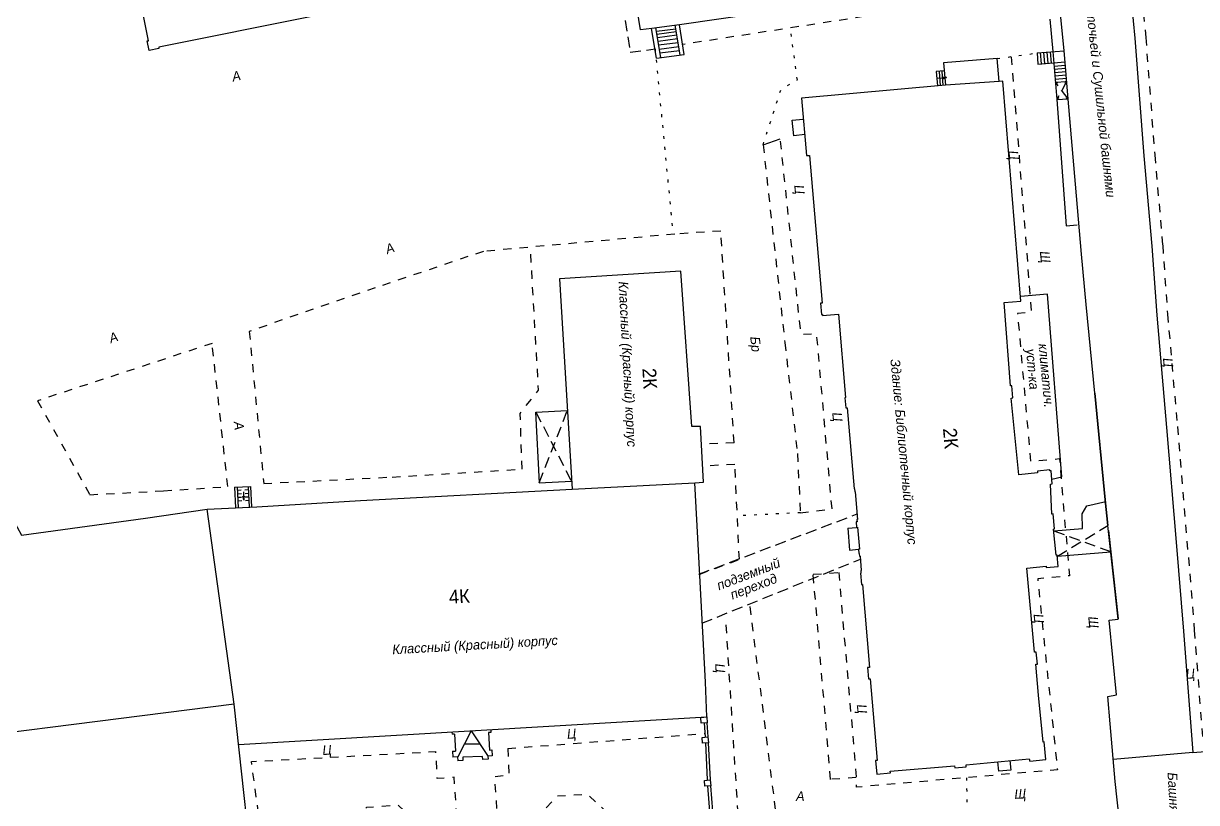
# Model space of a CAD drawing. Header units: metres. Extents: x 2227888 to 2228620, y 529759 to 530801.
# Drawn here: x 2228269.6 to 2228376.9, y 530494.2 to 530565.4 of the extents above; entities that cross this region are included whole.
import ezdxf

# ---------------------------------------------------------------- set-up
doc = ezdxf.new("R2010")
doc.units = ezdxf.units.M
doc.header["$LTSCALE"] = 0.5
for name, pattern in [('189_3', [3, 1.5, -1.5]), ('22', [3, 2, -1]), ('24', [3, 1.5, -1.5]), ('366', [2, 0.5, -1.5]), ('CONTI', [0]), ('L2X1', [3, 2, -1])]:
    doc.linetypes.add(name, pattern=pattern)
for name, color, linetype in [('ЗДАН_ОБЩЕСТ', 252, 'CONTI'), ('КУЛЬТ_РИТУАЛ', 252, 'CONTI'), ('ОГРАЖДЕНИЯ', 252, 'CONTI'), ('СКЛАДСКИЕ', 252, 'CONTI'), ('СООРУЖЕНИЯ', 252, 'CONTI'), ('ТРОТУАРЫ', 252, 'CONTI')]:
    doc.layers.add(name, color=color, linetype=linetype)
doc.layers.add('ИИ_ЗДАНИЯ_СООРУЖЕНИЯ_025', color=7, linetype='Continuous', lineweight=25)
doc.styles.add('БМ431', font='', dxfattribs={"height": 0.875})
doc.styles.add('рубленый', font='', dxfattribs={"height": 1})
doc.styles.get('БМ431').set_extended_font_data('Bm431', italic=True)
doc.styles.get('рубленый').set_extended_font_data('P131')
doc.linetypes.add('119_3', pattern='A,6,-2,[12,GUGK.shx,S=1,R=0,X=0,Y=0],6,[12,GUGK.shx,S=1,R=180,X=0,Y=0],-2', length=16)
doc.linetypes.add('280', pattern='A,2,[9,GUGK.shx,S=0.25,R=0,X=0,Y=0.5],2,0', length=4)
doc.linetypes.add('474_1', pattern='A,1.5,[4,GUGK.shx,S=1,R=0,X=0,Y=-0.5],-0.5,[5,GUGK.shx,S=0.3,R=45,X=0,Y=0.5],0.001,-0.5,0.5', length=3.001)
doc.linetypes.add('84a_2', pattern='A,0.001,[5,GUGK.shx,S=0.9,R=225,X=0,Y=0],0.5,[5,GUGK.shx,S=0.4,R=225,X=0,Y=0],0.5', length=1.001)

msp = doc.modelspace()

# ---------------------------------------------------------------- linework, layer by layer
at = {"layer": 'ЗДАН_ОБЩЕСТ', "extrusion": (-2.03036e-17, 5.69296e-17, -1), "elevation": 0}
msp.add_lwpolyline([(-2228296.15, 530566.07), (-2228281.99, 530563.24), (-2228282.02, 530563.11), (-2228281.12, 530562.93), (-2228280.95, 530563.8), (-2228281.05, 530563.82), (-2228280.2, 530568.15)], dxfattribs=at)
at = {"layer": 'ИИ_ЗДАНИЯ_СООРУЖЕНИЯ_025', "linetype": 'L2X1', "extrusion": (-2.03036e-17, 5.69296e-17, -1)}
for p, q in [((2228324.14, 530568.63), (2228325.11, 530562.79)), ((2228325.09, 530562.78), (2228327.37, 530563.07))]:
    msp.add_line(p, q, dxfattribs=at)
at = {"layer": 'ИИ_ЗДАНИЯ_СООРУЖЕНИЯ_025', "extrusion": (-2.03036e-17, 5.69296e-17, -1), "elevation": 0}
msp.add_lwpolyline([(-2228337.25, 530554.32), (-2228338.82, 530554.84)], dxfattribs=at)
at = {"layer": 'КУЛЬТ_РИТУАЛ', "extrusion": (-2.03036e-17, 5.69296e-17, -1)}
for p, q in [((2228327.49, 530562.22), (2228327.05, 530564.94)), ((2228327.89, 530562.28), (2228327.45, 530564.99)), ((2228327.5, 530564.68), (2228329.27, 530564.91)), ((2228329.66, 530562.52), (2228329.22, 530565.23)), ((2228330.04, 530562.55), (2228329.6, 530565.26)), ((2228327.54, 530564.41), (2228329.31, 530564.65)), ((2228327.59, 530564.13), (2228329.36, 530564.36)), ((2228327.64, 530563.79), (2228329.41, 530564.02)), ((2228327.7, 530563.43), (2228329.47, 530563.66)), ((2228327.49, 530562.22), (2228330.04, 530562.55)), ((2228327.76, 530563.06), (2228329.53, 530563.29)), ((2228327.82, 530562.7), (2228329.59, 530562.93)), ((2228362.29, 530562.7), (2228364.77, 530562.91)), ((2228362.29, 530562.7), (2228362.37, 530561.68)), ((2228362.59, 530562.73), (2228362.67, 530561.71)), ((2228362.89, 530562.75), (2228362.97, 530561.73)), ((2228363.19, 530562.78), (2228363.27, 530561.76)), ((2228363.49, 530562.8), (2228363.57, 530561.78)), ((2228363.74, 530562.85), (2228364.1, 530558.44)), ((2228362.37, 530561.68), (2228364.85, 530561.89)), ((2228363.85, 530561.51), (2228364.87, 530561.6)), ((2228353.81, 530561.06), (2228353.08, 530561)), ((2228353.08, 530561), (2228353.18, 530559.7)), ((2228353.34, 530561.02), (2228353.44, 530559.71)), ((2228353.58, 530561.04), (2228353.69, 530559.73)), ((2228363.87, 530561.22), (2228364.9, 530561.3)), ((2228363.9, 530560.92), (2228364.92, 530561)), ((2228363.92, 530560.62), (2228364.95, 530560.7)), ((2228363.95, 530560.32), (2228364.97, 530560.4)), ((2228359.17, 530560.12), (2228358.82, 530560.1)), ((2228363.97, 530560.02), (2228365, 530560.1)), ((2228364.1, 530558.44), (2228365.13, 530558.52)), ((2228288.91, 530523.03), (2228290.4, 530523.1)), ((2228288.91, 530523.03), (2228289.01, 530521.13)), ((2228289.16, 530523.04), (2228289.26, 530521.15)), ((2228290.16, 530523.09), (2228290.25, 530521.21)), ((2228290.4, 530523.1), (2228290.49, 530521.21)), ((2228288.94, 530522.41), (2228288.95, 530522.41)), ((2228289.18, 530522.75), (2228289.54, 530522.77)), ((2228289.19, 530522.42), (2228289.56, 530522.44)), ((2228289.21, 530522.1), (2228289.57, 530522.12)), ((2228289.22, 530521.79), (2228289.59, 530521.81)), ((2228289.88, 530522.78), (2228290.18, 530522.8)), ((2228289.9, 530522.46), (2228290.19, 530522.47)), ((2228289.91, 530522.14), (2228290.21, 530522.15)), ((2228289.93, 530521.82), (2228290.22, 530521.84)), ((2228290.41, 530522.81), (2228290.41, 530522.81)), ((2228290.44, 530522.16), (2228290.45, 530522.17)), ((2228290.46, 530521.85), (2228290.47, 530521.85)), ((2228280.79, 530520.19), (2228286.41, 530521)), ((2228288.88, 530503.19), (2228286.41, 530521)), ((2228344.98, 530519.27), (2228345.79, 530519.34)), ((2228344.98, 530519.27), (2228345.15, 530517.28)), ((2228368.82, 530519.05), (2228369.71, 530510.99)), ((2228345.15, 530517.28), (2228345.96, 530517.35)), ((2228308.8, 530500.64), (2228308.81, 530500.44)), ((2228309.05, 530500.45), (2228308.81, 530500.44)), ((2228309.05, 530500.45), (2228309.14, 530498.91)), ((2228310.55, 530500.76), (2228309.34, 530498.39)), ((2228310.55, 530500.76), (2228312.1, 530498.4)), ((2228312.36, 530500.61), (2228312.15, 530500.6)), ((2228312.15, 530500.6), (2228312.24, 530499)), ((2228312.35, 530500.84), (2228312.36, 530500.61)), ((2228309.94, 530499.57), (2228311.33, 530499.57)), ((2228308.86, 530498.89), (2228309.14, 530498.91)), ((2228308.86, 530498.89), (2228308.89, 530498.35)), ((2228309.31, 530498.38), (2228308.89, 530498.35)), ((2228309.31, 530498.38), (2228309.33, 530498.02)), ((2228311.6, 530498.42), (2228309.8, 530498.34)), ((2228309.8, 530498.34), (2228309.81, 530498.05)), ((2228311.62, 530498.13), (2228311.6, 530498.42)), ((2228312.11, 530498.16), (2228311.62, 530498.13)), ((2228312.47, 530498.47), (2228312.09, 530498.45)), ((2228312.09, 530498.45), (2228312.11, 530498.16)), ((2228312.24, 530499), (2228312.44, 530499.01)), ((2228312.44, 530499.01), (2228312.47, 530498.47)), ((2228309.81, 530498.05), (2228309.33, 530498.02)), ((2228358.79, 530497.06), (2228358.71, 530497.94)), ((2228359.89, 530497.16), (2228358.79, 530497.06)), ((2228359.81, 530498.04), (2228359.89, 530497.16))]:
    msp.add_line(p, q, dxfattribs=at)
at = {"layer": 'КУЛЬТ_РИТУАЛ', "linetype": 'L2X1', "extrusion": (-2.03036e-17, 5.69296e-17, -1)}
for p, q in [((2228365.13, 530558.52), (2228363.97, 530560.02)), ((2228365, 530560.1), (2228364.1, 530558.44)), ((2228364.96, 530546.91), (2228366.13, 530547.02))]:
    msp.add_line(p, q, dxfattribs=at)
at = {"layer": 'КУЛЬТ_РИТУАЛ', "extrusion": (1.22465e-16, -2.71926e-32, -1)}
msp.add_lwpolyline([(-2228365.45, 530622.72), (-2228366.19, 530614.55), (-2228366.86, 530608.28), (-2228367.43, 530602.01), (-2228368.1, 530595.93), (-2228368.68, 530589.43), (-2228369.26, 530583.7), (-2228370.16, 530575.17), (-2228371.23, 530564.04), (-2228372.05, 530553.31), (-2228372.79, 530545.05), (-2228373.23, 530538.74), (-2228374.12, 530528.47), (-2228375, 530518), (-2228375.67, 530509.87), (-2228376.53, 530498.78)], dxfattribs=at)
at = {"layer": 'КУЛЬТ_РИТУАЛ', "linetype": '24', "extrusion": (1.22465e-16, -2.71926e-32, -1)}
msp.add_lwpolyline([(-2228366.51, 530622.06), (-2228367.19, 530614.65), (-2228367.85, 530608.38), (-2228368.42, 530602.11), (-2228369.1, 530596.03), (-2228369.68, 530589.53), (-2228370.25, 530583.81), (-2228371.15, 530575.27), (-2228372.23, 530564.13), (-2228373.05, 530553.39), (-2228373.78, 530545.13), (-2228374.22, 530538.82), (-2228375.12, 530528.56), (-2228376, 530518.08), (-2228376.67, 530509.95), (-2228377.43, 530500)], dxfattribs=at)
at = {"layer": 'КУЛЬТ_РИТУАЛ', "extrusion": (-2.03036e-17, 5.69296e-17, -1), "elevation": 0}
msp.add_lwpolyline([(-2228349.49, 530568.36), (-2228346.39, 530567.9), (-2228342.99, 530567.34), (-2228339.98, 530566.76), (-2228339.98, 530566.76), (-2228329.6, 530565.26), (-2228327.07, 530564.94), (-2228326.05, 530564.82), (-2228325.42, 530568.61), (-2228323.27, 530581.9), (-2228335.74, 530583.81), (-2228334.97, 530588.69), (-2228341.46, 530589.67), (-2228342.34, 530584.75), (-2228346.74, 530585.53)], close=True, dxfattribs=at)
at = {"layer": 'КУЛЬТ_РИТУАЛ', "extrusion": (-2.03036e-17, 5.69296e-17, -1)}
msp.add_lwpolyline([(-2228369.44, 530496.13), (-2228368.97, 530501.4), (-2228368.77, 530503.91), (-2228369.57, 530504.04), (-2228368.9, 530510.88), (-2228369.71, 530510.97), (-2228368.77, 530519.51), (-2228368.51, 530521.86), (-2228367.56, 530531.61), (-2228366.78, 530539.72), (-2228366.37, 530544.33), (-2228365.8, 530550.72), (-2228365.13, 530558.47), (-2228364.77, 530562.92), (-2228363.89, 530571.74)], dxfattribs=at)
at = {"layer": 'КУЛЬТ_РИТУАЛ', "linetype": '280', "elevation": 0, "flags": 128}
for points in [[(2228363.45, 530565.79), (2228363.74, 530562.85)], [(2228364.1, 530558.44), (2228364.96, 530546.91)]]:
    msp.add_lwpolyline(points, dxfattribs=at)
at = {"layer": 'КУЛЬТ_РИТУАЛ', "linetype": '24', "flags": 128}
msp.add_lwpolyline([(2228359.94, 530562.35), (2228361.77, 530539), (2228360.51, 530538.9), (2228361.7, 530525.39), (2228364.34, 530525.63), (2228365.25, 530514.92), (2228362.35, 530514.65), (2228364.15, 530497.2), (2228345.8, 530495.61), (2228345.74, 530496.47)], dxfattribs=at)
at = {"layer": 'КУЛЬТ_РИТУАЛ', "extrusion": (-2.03036e-17, 5.69296e-17, -1), "elevation": 0}
for points in [[(-2228358.82, 530560.1), (-2228358.65, 530562.19), (-2228353.75, 530561.8), (-2228353.91, 530559.75)], [(-2228353.18, 530560.39), (-2228354.01, 530560.45), (-2228353.65, 530560.35), (-2228354.01, 530560.45), (-2228353.64, 530560.5)], [(-2228362.32, 530506.86), (-2228362.22, 530507.96), (-2228362.07, 530507.95), (-2228361.35, 530515.62), (-2228363.12, 530515.79), (-2228363.13, 530515.67), (-2228364.22, 530515.77), (-2228364.13, 530516.81), (-2228364.03, 530516.8), (-2228363.8, 530519.2), (-2228363.9, 530519.21), (-2228363.77, 530520.59), (-2228363.65, 530520.57), (-2228363.53, 530523.31), (-2228363.68, 530523.32), (-2228363.57, 530524.52), (-2228363.47, 530524.51), (-2228363.46, 530524.61), (-2228362.32, 530524.5), (-2228362.33, 530524.32), (-2228360.64, 530524.16), (-2228359.93, 530531.17), (-2228360.08, 530531.18), (-2228359.99, 530532.28), (-2228359.87, 530532.27), (-2228359.28, 530539.9), (-2228360.81, 530540.03), (-2228359.17, 530560.12)], [(-2228201.47, 530516.54), (-2228203.46, 530518.84), (-2228210.41, 530527.34), (-2228222.15, 530541.46), (-2228221.72, 530541.83), (-2228222.94, 530543.28), (-2228238.59, 530551.95), (-2228238.53, 530552.06), (-2228248.76, 530557.2), (-2228252.18, 530550.87), (-2228255.21, 530545.07), (-2228256.74, 530542.34), (-2228259.06, 530537.96), (-2228262.57, 530531.39), (-2228264.67, 530527.42), (-2228269.45, 530518.63), (-2228280.79, 530520.19), (-2228286.41, 530521)], [(-2228341.05, 530555.24), (-2228340.05, 530555.14), (-2228339.91, 530556.56), (-2228340.92, 530556.66)], [(-2228331, 530523.43), (-2228331.79, 530523.48), (-2228331.52, 530528.58), (-2228330.73, 530528.56), (-2228329.74, 530542.77), (-2228318.64, 530542.07), (-2228319.78, 530522.85)], [(-2228367.56, 530531.61), (-2228368.51, 530521.86), (-2228368.77, 530519.51)], [(-2228286.41, 530521), (-2228290.96, 530521.23), (-2228300.43, 530521.81), (-2228319.78, 530522.85), (-2228331, 530523.43)], [(-2228289.29, 530499.5), (-2228332.09, 530502.04), (-2228331.99, 530505.19), (-2228331.33, 530517.23), (-2228331, 530523.43)], [(-2228289.75, 530522.61), (-2228289.78, 530521.84), (-2228289.69, 530522.21), (-2228289.78, 530521.84), (-2228289.84, 530522.21)], [(-2228371.43, 530490.73), (-2228371.34, 530492.58), (-2228369.84, 530492.51), (-2228369.44, 530496.13), (-2228368.97, 530501.4), (-2228368.77, 530503.91), (-2228369.57, 530504.04), (-2228368.9, 530510.88), (-2228369.71, 530510.97)], [(-2228290.94, 530484.54), (-2228288.88, 530503.19), (-2228253.29, 530498.7)]]:
    msp.add_lwpolyline(points, dxfattribs=at)
at = {"layer": 'КУЛЬТ_РИТУАЛ', "flags": 128}
for points, elevation in [([(2228358.82, 530560.1), (2228353.91, 530559.75), (2228340.75, 530558.56), (2228341.22, 530553.32), (2228341.49, 530553.34), (2228342.64, 530539.85), (2228342.49, 530539.84), (2228342.58, 530538.79), (2228342.68, 530538.8), (2228342.68, 530538.7), (2228344.13, 530538.82), (2228344.77, 530531.21), (2228344.72, 530531.2), (2228344.8, 530530.26), (2228344.93, 530530.28), (2228345.56, 530522.88), (2228345.61, 530522.88), (2228345.64, 530522.59), (2228345.66, 530522.59), (2228345.88, 530520.06), (2228345.83, 530520.06), (2228345.85, 530519.86), (2228345.75, 530519.85), (2228345.79, 530519.35), (2228345.89, 530519.36), (2228346.06, 530517.37), (2228345.96, 530517.36), (2228345.99, 530516.96), (2228346.04, 530516.96), (2228346.06, 530516.71), (2228346.11, 530516.72), (2228346.22, 530515.42), (2228346.17, 530515.42), (2228346.19, 530515.17), (2228346.14, 530515.17), (2228346.23, 530514.12), (2228346.33, 530514.13), (2228346.98, 530506.56), (2228346.78, 530506.55), (2228346.87, 530505.5), (2228347.05, 530505.51), (2228347.68, 530498.05), (2228347.53, 530498.04), (2228347.64, 530496.8), (2228348.88, 530496.91), (2228348.87, 530497.06), (2228354.75, 530497.56), (2228354.77, 530497.38), (2228355.81, 530497.47), (2228355.8, 530497.65), (2228361.57, 530498.21), (2228361.62, 530498), (2228363.09, 530498.14), (2228362.94, 530499.74), (2228362.84, 530499.73), (2228362.44, 530504.01), (2228362.17, 530506.85), (2228362.32, 530506.86)], 0), ([(2228316.46, 530529.89), (2228319.35, 530530.03)], 215.24), ([(2228363.83, 530519.03), (2228366.44, 530519.24), (2228366.41, 530520.59), (2228366.84, 530521.32), (2228368.57, 530521.72)], 219.47), ([(2228364.16, 530516.73), (2228369.04, 530517.13)], 219.44), ([(2228376.53, 530498.78), (2228369.26, 530498.14)], 0)]:
    msp.add_lwpolyline(points, dxfattribs=dict(at, elevation=elevation))
at = {"layer": 'КУЛЬТ_РИТУАЛ', "linetype": '24', "elevation": 0, "flags": 128}
for points in [[(2228343.55, 530521.05), (2228342.15, 530537.02), (2228340.71, 530536.97), (2228338.82, 530554.84)], [(2228315.22, 530524.67), (2228315.04, 530529.77), (2228316.72, 530531.88), (2228315.97, 530544.96)], [(2228334.6, 530527.09), (2228331.6, 530526.93)], [(2228334.66, 530525.11), (2228331.71, 530524.95)], [(2228313.9, 530499.15), (2228331.97, 530500.51)], [(2228278.13, 530480.57), (2228292.6, 530482.4), (2228290.47, 530497.95), (2228307.33, 530498.86)]]:
    msp.add_lwpolyline(points, dxfattribs=at)
at = {"layer": 'КУЛЬТ_РИТУАЛ', "flags": 128}
msp.add_lwpolyline([(2228316.45, 530529.89), (2228316.79, 530523.42), (2228319.73, 530523.58)], dxfattribs=at)
at = {"layer": 'КУЛЬТ_РИТУАЛ', "linetype": '22', "flags": 128}
for points in [[(2228316.48, 530529.89), (2228319.73, 530523.58)], [(2228316.79, 530523.42), (2228319.35, 530530.03)], [(2228331.38, 530515.07), (2228345.86, 530520.58)], [(2228331.65, 530510.59), (2228346.14, 530516.45)]]:
    msp.add_lwpolyline(points, dxfattribs=at)
for points, elevation in [([(2228363.83, 530519.03), (2228369.04, 530517.13)], 219.47), ([(2228364.16, 530516.73), (2228368.77, 530519.51)], 219.44)]:
    msp.add_lwpolyline(points, dxfattribs=dict(at, elevation=elevation))
at = {"layer": 'КУЛЬТ_РИТУАЛ', "extrusion": (1.22465e-16, -2.71926e-32, -1), "elevation": 0}
msp.add_lwpolyline([(-2228376.53, 530498.78), (-2228381.04, 530499.13), (-2228381.53, 530490.54), (-2228381.72, 530483.63), (-2228371.83, 530483.06)], dxfattribs=at)
at = {"layer": 'КУЛЬТ_РИТУАЛ', "extrusion": (-2.03036e-17, 5.69296e-17, -1)}
for centre in [(-2228364.07, 530559.94), (-2228364.92, 530560), (-2228364.2, 530558.56), (-2228365.05, 530558.59)]:
    msp.add_circle(centre, 0.0898, dxfattribs=at)
at = {"layer": 'ОГРАЖДЕНИЯ', "extrusion": (-2.03036e-17, 5.69296e-17, -1)}
for p, q in [((2228331.99, 530500.19), (2228331.89, 530501.49)), ((2228332.1, 530501.5), (2228332.21, 530500.2)), ((2228332.17, 530496.27), (2228332.02, 530499.65)), ((2228332.24, 530499.66), (2228332.42, 530496.28)), ((2228332.46, 530492.24), (2228332.21, 530495.72)), ((2228332.45, 530495.74), (2228332.71, 530492.27))]:
    msp.add_line(p, q, dxfattribs=at)
at = {"layer": 'ОГРАЖДЕНИЯ', "linetype": '474_1', "elevation": 0, "flags": 128}
msp.add_lwpolyline([(2228363.64, 530523.75), (2228364.57, 530523.98), (2228363.24, 530540.65), (2228360.77, 530540.45)], dxfattribs=at)
at = {"layer": 'ОГРАЖДЕНИЯ', "extrusion": (-2.03036e-17, 5.69296e-17, -1), "elevation": 0}
for points in [[(-2228331.55, 530501.99), (-2228332.09, 530502.04), (-2228332.13, 530501.5), (-2228331.6, 530501.45)], [(-2228331.67, 530500.15), (-2228332.21, 530500.2), (-2228332.25, 530499.66), (-2228331.72, 530499.62)], [(-2228331.89, 530496.23), (-2228332.42, 530496.28), (-2228332.46, 530495.74), (-2228331.93, 530495.7)]]:
    msp.add_lwpolyline(points, close=True, dxfattribs=at)
at = {"layer": 'СКЛАДСКИЕ', "linetype": '366', "flags": 128}
msp.add_lwpolyline([(2228340.67, 530520.69), (2228334.89, 530520.4)], dxfattribs=at)
at = {"layer": 'ТРОТУАРЫ', "linetype": '189_3', "extrusion": (-2.03036e-17, 5.69296e-17, -1)}
msp.add_line((2228350.88, 530566.71), (2228329.92, 530563.48), dxfattribs=at)
at = {"layer": 'ТРОТУАРЫ', "linetype": '366', "flags": 128}
for points, elevation in [([(2228340.38, 530560.25), (2228339.75, 530564.84)], 0), ([(2228327.37, 530563.07), (2228329.01, 530546.15)], 0), ([(2228358.65, 530562.19), (2228362.29, 530562.7)], 0), ([(2228337.25, 530554.32), (2228338.88, 530559.37), (2228340.38, 530560.25)], 215.39), ([(2228356.04, 530489.23), (2228355.86, 530496.49)], 0)]:
    msp.add_lwpolyline(points, dxfattribs=dict(at, elevation=elevation))
at = {"layer": 'ТРОТУАРЫ', "linetype": '189_3', "extrusion": (-2.03036e-17, 5.69296e-17, -1), "elevation": 0}
for points in [[(-2228337.25, 530554.32), (-2228339.24, 530536.24), (-2228340.39, 530526.1), (-2228340.65, 530520.69), (-2228343.55, 530521.05)], [(-2228334.6, 530527.09), (-2228333.38, 530546.43), (-2228329.17, 530546.15), (-2228329.17, 530546.15), (-2228329.17, 530546.15), (-2228311.68, 530544.57), (-2228301.79, 530541.24), (-2228290.27, 530537.26), (-2228291.6, 530523.36), (-2228291.6, 530523.36), (-2228303.34, 530523.95), (-2228315.22, 530524.67)], [(-2228336.03, 530512.11), (-2228336.03, 530512.11), (-2228338.27, 530494.32), (-2228339.3, 530483.69)], [(-2228339.3, 530483.69), (-2228335.59, 530483.64), (-2228334.96, 530493.18), (-2228334.39, 530502.21), (-2228333.84, 530511.17)]]:
    msp.add_lwpolyline(points, dxfattribs=at)
for points in [[(-2228288.31, 530523.07), (-2228288.31, 530523.07), (-2228286.88, 530536.16), (-2228286.88, 530536.16), (-2228270.92, 530530.92), (-2228275.69, 530522.33), (-2228282.44, 530522.69)], [(-2228341.83, 530515.06), (-2228344.16, 530515.23), (-2228344.16, 530515.23), (-2228345.77, 530496.48), (-2228343.42, 530496.32), (-2228341.83, 530515.06)]]:
    msp.add_lwpolyline(points, close=True, dxfattribs=at)
at = {"layer": 'ТРОТУАРЫ', "linetype": '189_3', "elevation": 0}
msp.add_lwpolyline([(2228331.45, 530515.07), (2228335.08, 530516.43), (2228334.66, 530525.11)], dxfattribs=at)
at = {"layer": 'ТРОТУАРЫ', "linetype": '189_3', "extrusion": (-2.03036e-17, 5.69296e-17, -1), "elevation": 0, "flags": 128}
for points in [[(-2228301.32, 530479.5), (-2228310.16, 530480.46), (-2228309.78, 530485.63), (-2228309.48, 530489.85), (-2228306.68, 530489.68), (-2228304.22, 530486.98), (-2228301.47, 530486.81), (-2228299.34, 530488.74), (-2228299.16, 530491.61), (-2228301.03, 530493.78), (-2228303.87, 530493.97), (-2228306.59, 530491.58), (-2228309.33, 530491.77), (-2228309, 530496.51), (-2228307.46, 530496.4), (-2228307.33, 530498.86)], [(-2228313.9, 530499.15), (-2228314.02, 530496.69), (-2228312.66, 530496.56), (-2228313.02, 530491.99), (-2228315.95, 530492.15), (-2228318.44, 530494.82), (-2228321.19, 530494.96), (-2228323.29, 530493), (-2228323.45, 530490.12), (-2228321.55, 530487.98), (-2228318.7, 530487.83), (-2228316.02, 530490.25), (-2228313.29, 530490.18), (-2228313.65, 530485.91), (-2228313.98, 530480.81), (-2228324.19, 530481.9), (-2228330.23, 530482.54), (-2228330.05, 530483.93), (-2228332.29, 530484.18)]]:
    msp.add_lwpolyline(points, dxfattribs=at)

# ---------------------------------------------------------------- texts
at = {"layer": 'КУЛЬТ_РИТУАЛ', "linetype": '366', "style": 'БМ431'}
for s, rotation, p in [('Прясло крепостной стены между Уточьей и Сушильной башнями', 276.044, (2228364.72, 530586.23)), ('Ц', 276.0126, (2228359.67, 530553.74)), ('Ц', 276.0126, (2228340.09, 530550.6)), ('Ц', 276.0126, (2228343.56, 530529.82)), ('Ц', 276.0126, (2228361.97, 530511.4)), ('Ц', 276.0126, (2228345.81, 530503.14))]:
    msp.add_text(s, height=0.875, rotation=rotation, dxfattribs=at).set_placement(p)
at = {"layer": 'КУЛЬТ_РИТУАЛ'}
for s, height, rotation, style, p in [('Классный (Красный) корпус', 0.875, 273.0246, 'БМ431', (2228324.03, 530541.81)), ('2К', 1.25, 273.381, 'рубленый', (2228326.21, 530533.87)), ('4К', 1.25, 3.4777, 'рубленый', (2228308.56, 530512.36)), ('Классный (Красный) корпус', 0.875, 3.2483, 'БМ431', (2228303.37, 530507.75)), ('Башня Сушильная', 0.875, 273.2787, 'БМ431', (2228374.22, 530496.94))]:
    msp.add_text(s, height=height, rotation=rotation, dxfattribs=dict(at, style=style)).set_placement(p)
at = {"layer": 'КУЛЬТ_РИТУАЛ', "linetype": '24', "style": 'БМ431'}
for rotation, p in [(275.1358, (2228373.8, 530534.8)), (4.5706, (2228375.92, 530505.5)), (4.0338, (2228319.35, 530500.02)), (3.7917, (2228296.99, 530498.54))]:
    msp.add_text('Ц', height=0.875, rotation=rotation, dxfattribs=at).set_placement(p)
at = {"layer": 'КУЛЬТ_РИТУАЛ', "linetype": '22', "style": 'БМ431'}
for s, p in [('подземный', (2228333.22, 530513.59)), ('переход', (2228334.45, 530512.74))]:
    msp.add_text(s, height=0.875, rotation=21.0095, dxfattribs=at).set_placement(p)
at = {"layer": 'СООРУЖЕНИЯ', "linetype": '474_1', "style": 'БМ431'}
for s, p in [('климатич.', (2228362.42, 530536.1)), ('уст-ка', (2228361.27, 530535.63))]:
    msp.add_text(s, height=0.875, rotation=275.2948, dxfattribs=at).set_placement(p)
at = {"layer": 'ТРОТУАРЫ', "linetype": '84a_2', "style": 'БМ431'}
for s, rotation, p in [('А', 12.4476, (2228288.8, 530560.08)), ('А', 19.3765, (2228302.9, 530544.31)), ('А', 19.3765, (2228277.63, 530536.17)), ('Бр', 275.5433, (2228336.07, 530536.75))]:
    msp.add_text(s, height=0.875, rotation=rotation, dxfattribs=at).set_placement(p)
at = {"layer": 'ТРОТУАРЫ', "linetype": '366', "style": 'БМ431'}
for rotation, p in [(276.4801, (2228362.54, 530544.55)), (275.2342, (2228366.97, 530511.18)), (2.594, (2228360.24, 530494.54))]:
    msp.add_text('Щ', height=0.875, rotation=rotation, dxfattribs=at).set_placement(p)
at = {"layer": 'ТРОТУАРЫ'}
for s, height, rotation, style, p in [('Здание: Библиотечный корпус', 0.875, 275.3801, 'БМ431', (2228348.88, 530534.69)), ('Здание: Библиотечный корпус', 0.875, 275.3801, 'БМ431', (2228348.88, 530534.69)), ('2К', 1.25, 274.9729, 'рубленый', (2228353.69, 530528.38)), ('2К', 1.25, 274.9729, 'рубленый', (2228353.69, 530528.38))]:
    msp.add_text(s, height=height, rotation=rotation, dxfattribs=dict(at, style=style)).set_placement(p)
at = {"layer": 'ТРОТУАРЫ', "linetype": '119_3', "style": 'БМ431'}
msp.add_text('А', height=0.875, rotation=277.1169, dxfattribs=at).set_placement((2228288.85, 530528.97))
at = {"layer": 'ТРОТУАРЫ', "linetype": '22', "style": 'БМ431'}
msp.add_text('Ц', height=0.875, rotation=273.6263, dxfattribs=at).set_placement((2228332.86, 530506.88))
msp.add_text('А', height=0.875, dxfattribs=at).set_placement((2228340.26, 530494.35))

doc.saveas('drawing.dxf')
